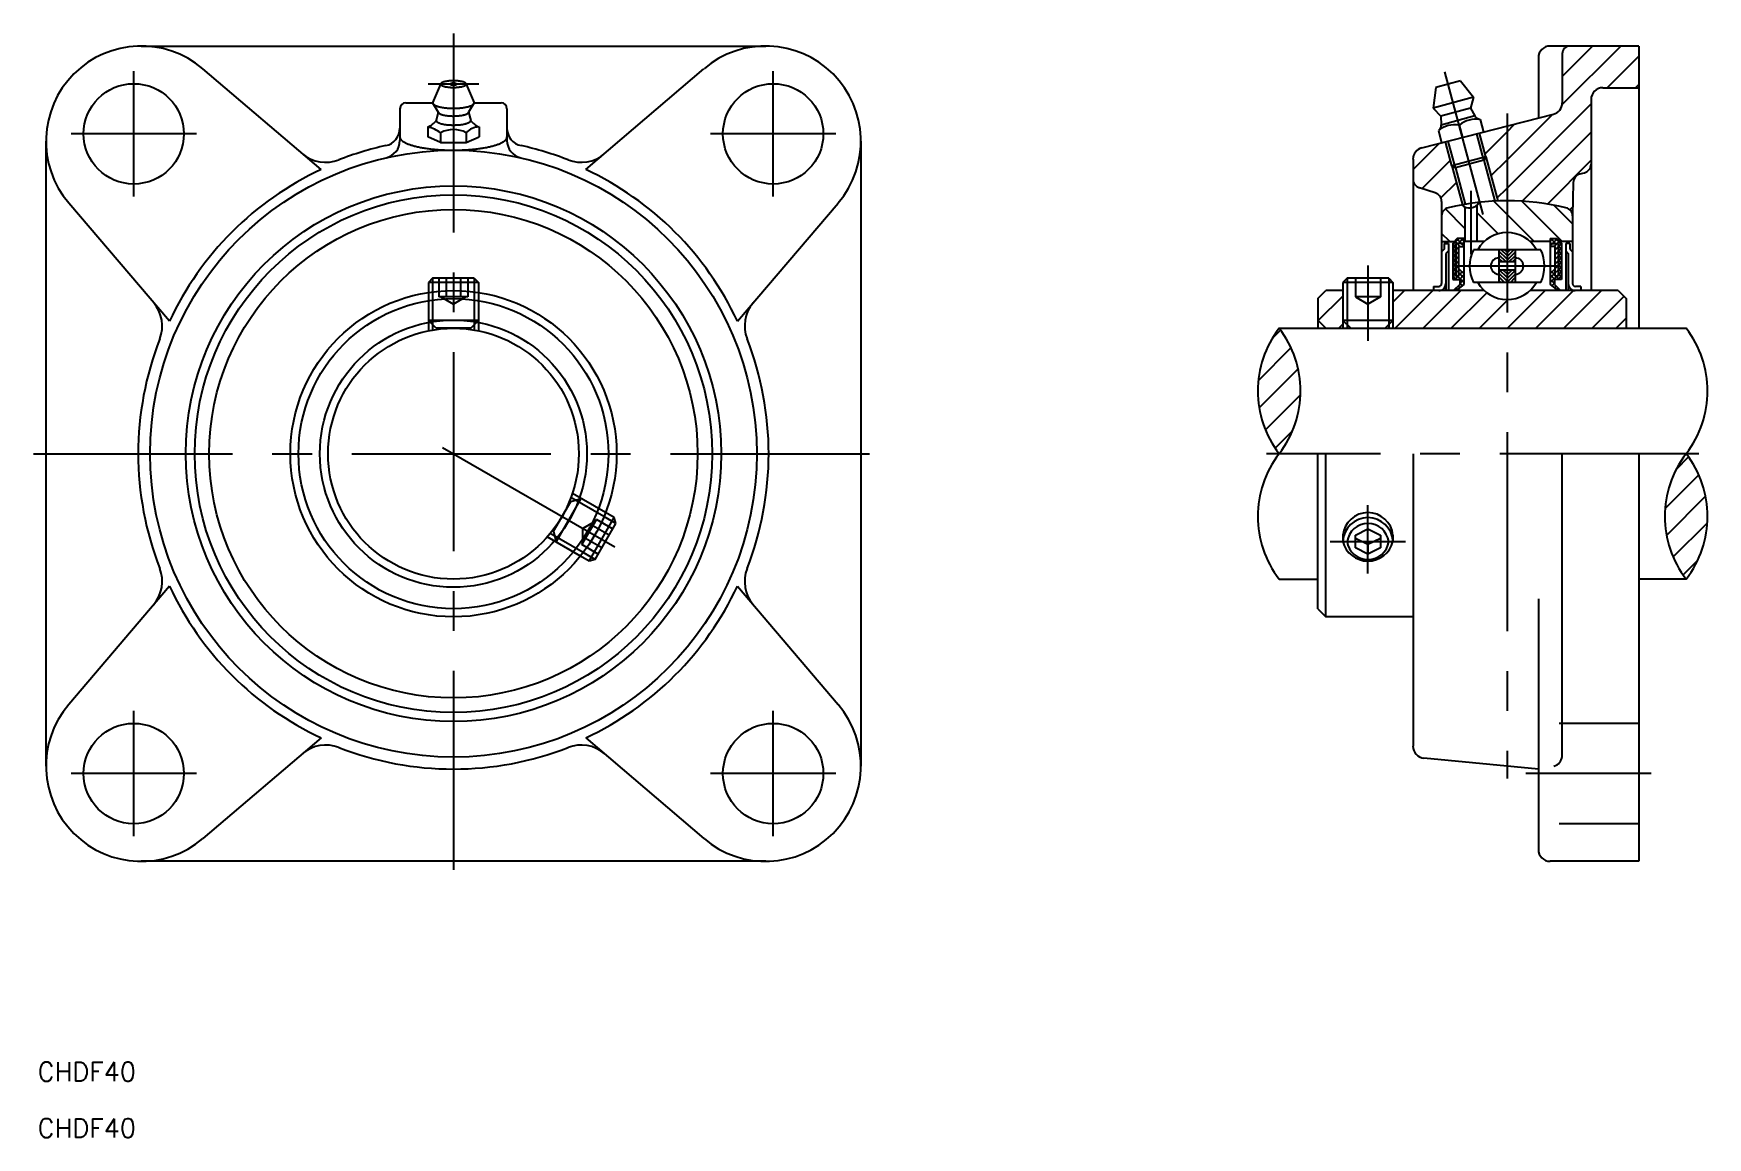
# Model space of a CAD drawing. Extents: x -67 to 200, y -109 to 67.
import ezdxf

# ---------------------------------------------------------------- set-up
doc = ezdxf.new("R2010")
doc.units = 0
for name, pattern in [('CENTER', [50.8, 31.75, -6.35, 6.35, -6.35]), ('DASHED', [19.05, 12.7, -6.35]), ('PHANTOM', [63.5, 31.75, -6.35, 6.35, -6.35, 6.35, -6.35])]:
    doc.linetypes.add(name, pattern=pattern)
doc.layers.get('0').update_dxf_attribs({"linetype": 'CONTINUOUS'})
doc.layers.add('CENTER', color=1, linetype='CENTER')
doc.styles.get("Standard").update_dxf_attribs({"font": 'txt.shx', "height": 3, "bigfont": 'bigfont.shx'})

# ---------------------------------------------------------------- blocks, each defined once
blk = doc.blocks.new('*U2')
at = {"color": 7, "linetype": 'CONTINUOUS'}
blk.add_text('CHDF40', height=3, dxfattribs=at).set_placement((-66.34, -100.05))
blk = doc.blocks.new('*U3')
at = {"color": 7, "linetype": 'CONTINUOUS'}
blk.add_text('CHDF40', height=3, dxfattribs=at).set_placement((-66.34, -109.04))

msp = doc.modelspace()

# ---------------------------------------------------------------- linework, layer by layer
at = {"color": 7, "linetype": 'CONTINUOUS'}
for p, q in [((-49.82, 65), (49.82, 65)), ((189.09, 65), (174.98, 65)), ((189.09, 65), (189.09, 20)), ((173.09, 63.1), (173.09, 53.48)), ((176.88, 63.76), (176.88, 55.95)), ((-21.11, 45.3), (-39.97, 61.37)), ((-2.04, 58.93), (-3.32, 55.95)), ((2.04, 58.93), (3.32, 55.96)), ((21.11, 45.3), (39.97, 61.37)), ((160.68, 59.46), (156.72, 58.4)), ((160.68, 59.46), (162.71, 56.83)), ((156.72, 58.4), (156.28, 55.1)), ((162.71, 56.83), (156.28, 55.1)), ((162.71, 56.83), (162.27, 55.12)), ((181.5, 56.46), (181.5, 26.02)), ((183.39, 58.36), (189.09, 58.36)), ((-8.54, 55), (-8.54, 49.96)), ((-7.59, 55.95), (-3.32, 55.95)), ((-3.32, 55.95), (-2.42, 54.48)), ((-2.42, 54.48), (-2.75, 53.14)), ((3.32, 55.95), (2.42, 54.48)), ((2.42, 54.48), (2.75, 53.14)), ((3.32, 55.95), (7.59, 55.95)), ((8.54, 55), (8.54, 49.96)), ((154.49, 48.77), (175.48, 54.12)), ((156.28, 55.1), (157.52, 53.84)), ((162.27, 55.12), (157.52, 53.84)), ((157.52, 53.84), (157.58, 52.44)), ((162.92, 53.87), (157.58, 52.4)), ((162.27, 55.12), (162.92, 53.87)), ((-4.08, 52.1), (-4.08, 50.52)), ((-2.05, 51.19), (-2.05, 49.6)), ((2.05, 51.19), (2.05, 49.6)), ((4.08, 52.1), (4.08, 50.52)), ((157.24, 51.63), (157.13, 51.53)), ((157.13, 51.54), (157.65, 49.58)), ((160.45, 52.4), (160.98, 50.43)), ((163.62, 53.34), (163.77, 53.31)), ((164.7, 47.36), (163.69, 51.12)), ((163.77, 53.31), (164.31, 51.27)), ((-65, -49.82), (-65, 49.82)), ((-2.05, 49.6), (-4.08, 50.52)), ((-2.05, 49.6), (2.05, 49.6)), ((2.05, 49.6), (4.08, 50.52)), ((65, 49.82), (65, -49.82)), ((159.29, 45.92), (158.27, 49.73)), ((153.09, 46.94), (153.09, 26.02)), ((164.7, 47.36), (159.29, 45.92)), ((159.29, 45.92), (159.85, 45.59)), ((164.38, 46.81), (159.85, 45.59)), ((159.85, 45.59), (161.41, 39.77)), ((164.7, 47.36), (164.38, 46.81)), ((164.38, 46.81), (166.13, 40.28)), ((178.65, 43.22), (178.52, 37.9)), ((179.71, 44.6), (180.44, 44.79)), ((156.63, 41.58), (154.1, 42.4)), ((157.65, 40.22), (157.65, 37.9)), ((-45.3, 21.11), (-61.37, 39.97)), ((45.3, 21.11), (61.37, 39.97)), ((157.65, 37.9), (157.65, 27.13)), ((161.34, 39.36), (161.34, 33.82)), ((163.29, 39.64), (163.29, 33.82)), ((178.52, 37.9), (178.52, 27.13)), ((157.65, 33.82), (159.64, 33.82)), ((158.06, 32.63), (157.65, 32.21)), ((157.65, 32.21), (157.65, 27.13)), ((158.06, 33.53), (158.06, 32.63)), ((158.06, 33.53), (158.72, 33.53)), ((158.72, 32.35), (158.31, 31.94)), ((158.72, 33.53), (158.72, 26.02)), ((160.14, 34.32), (159.41, 33.59)), ((159.41, 33.59), (159.41, 28.07)), ((159.94, 33.53), (159.94, 28.32)), ((161.19, 33.53), (159.94, 33.53)), ((161.19, 34.31), (160.14, 34.32)), ((160.4, 28.32), (160.4, 33.06)), ((160.4, 33.06), (161.19, 33.06)), ((161.19, 34.31), (161.19, 33.06)), ((161.19, 33.92), (161.19, 27.68)), ((164.42, 33.82), (161.19, 33.82)), ((168.09, 32.52), (162.71, 32.52)), ((166.79, 32.52), (166.79, 27.32)), ((168.09, 32.52), (168.09, 27.32)), ((173.47, 32.52), (168.09, 32.52)), ((169.39, 32.52), (169.39, 27.32)), ((174.98, 33.82), (171.75, 33.82)), ((174.98, 34.31), (176.04, 34.32)), ((174.98, 34.31), (174.98, 33.06)), ((174.98, 33.92), (174.98, 27.68)), ((174.98, 33.53), (176.23, 33.53)), ((175.77, 33.06), (174.98, 33.06)), ((175.77, 28.32), (175.77, 33.06)), ((176.04, 34.32), (176.76, 33.59)), ((176.23, 33.53), (176.23, 28.32)), ((178.52, 33.82), (176.53, 33.82)), ((176.76, 33.59), (176.76, 28.07)), ((177.45, 33.53), (177.45, 26.02)), ((178.11, 33.53), (177.45, 33.53)), ((177.45, 32.35), (177.86, 31.94)), ((178.11, 33.53), (178.11, 32.63)), ((178.11, 32.63), (178.52, 32.21)), ((178.52, 32.21), (178.52, 27.13)), ((158.31, 31.94), (158.31, 26.02)), ((160.4, 29.5), (161.19, 28.71)), ((169.39, 30.57), (166.79, 30.57)), ((175.77, 29.5), (174.98, 28.71)), ((177.86, 31.94), (177.86, 26.02)), ((-3.32, 28), (-4, 27.32)), ((4, 27.32), (-4, 27.32)), ((-4, 27.32), (-4, 25.71)), ((3.32, 28), (-3.32, 28)), ((3.32, 28), (4, 27.32)), ((4, 27.32), (4, 25.71)), ((142.56, 28), (141.89, 27.32)), ((149.89, 27.32), (141.89, 27.32)), ((141.89, 27.32), (141.89, 21.25)), ((149.21, 28), (142.56, 28)), ((149.21, 28), (149.89, 27.32)), ((149.89, 27.32), (149.89, 21.25)), ((159.41, 28.07), (159.41, 27.79)), ((159.41, 27.79), (160.53, 27.79)), ((160.53, 26.99), (159.55, 26.02)), ((159.94, 28.32), (160.4, 28.32)), ((161.19, 26.98), (159.97, 26.01)), ((160.53, 27.79), (160.53, 26.99)), ((161.19, 28.71), (161.19, 26.98)), ((168.09, 27.32), (162.71, 27.32)), ((169.39, 29.27), (166.79, 29.27)), ((173.47, 27.32), (168.09, 27.32)), ((174.98, 28.71), (174.98, 26.98)), ((174.98, 26.98), (176.19, 26.02)), ((175.64, 27.79), (175.64, 26.99)), ((176.76, 27.79), (175.64, 27.79)), ((175.64, 26.99), (176.62, 26.02)), ((176.23, 28.32), (175.77, 28.32)), ((176.76, 28.07), (176.76, 27.79)), ((137.89, 24.72), (139.19, 26.02)), ((137.89, 24.72), (137.89, 20)), ((141.89, 26.02), (139.19, 26.02)), ((164.42, 26.02), (149.89, 26.02)), ((156.34, 26.67), (157.19, 26.67)), ((156.34, 26.67), (156.34, 26.02)), ((185.79, 26.02), (171.75, 26.02)), ((179.84, 26.67), (178.99, 26.67)), ((179.84, 26.67), (179.84, 26.02)), ((185.79, 26.02), (187.09, 24.72)), ((187.09, 24.72), (187.09, 20)), ((187.09, 21.61), (185.48, 20)), ((137.89, 21.3), (139.19, 20)), ((137.89, 20), (189.09, 20)), ((149.89, 21.25), (141.89, 21.25)), ((143.14, 20), (141.89, 21.25)), ((142.56, 20.57), (142.56, 20)), ((148.64, 20), (149.89, 21.25)), ((149.21, 20.57), (149.21, 20)), ((137.89, -24.72), (137.89, 0)), ((139.19, -26.02), (139.19, 0)), ((153.09, 0), (153.09, -46.65)), ((176.88, -48.28), (176.88, 0)), ((189.09, 0), (189.09, -65)), ((21.66, -17.13), (25.66, -10.2)), ((25.66, -10.2), (24.27, -9.39)), ((25.91, -11.12), (25.66, -10.2)), ((22.59, -16.88), (25.91, -11.12)), ((141.89, -13.01), (141.89, -14)), ((143.89, -13), (145.89, -12)), ((143.89, -15), (143.89, -13)), ((145.89, -12), (147.89, -13)), ((147.89, -13), (147.89, -15)), ((149.89, -13.01), (149.89, -14)), ((145.89, -14.5), (143.89, -13.5)), ((145.89, -16), (143.89, -15)), ((147.89, -13.5), (145.89, -14.5)), ((145.89, -14.5), (145.89, -16)), ((147.89, -15), (145.89, -16)), ((21.66, -17.13), (20.27, -16.32)), ((22.59, -16.88), (21.66, -17.13)), ((-45.3, -21.11), (-61.37, -39.97)), ((45.3, -21.11), (61.37, -39.97)), ((173.09, -23.13), (173.09, -63.1)), ((137.89, -24.72), (139.19, -26.02)), ((153.09, -26.02), (139.19, -26.02)), ((-21.11, -45.3), (-39.97, -61.37)), ((21.11, -45.3), (39.97, -61.37)), ((173.09, -50.29), (154.83, -48.54)), ((49.82, -65), (-49.82, -65)), ((189.09, -65), (174.98, -65))]:
    msp.add_line(p, q, dxfattribs=at)
at = {"color": 3, "linetype": 'CONTINUOUS'}
for p, q in [((176.85, 55.62), (186.23, 65)), ((176.88, 60.14), (181.74, 65)), ((184.08, 58.36), (189.09, 63.36)), ((188.57, 58.36), (189.09, 58.87)), ((168.09, 42.36), (181.5, 55.77)), ((168.09, 46.85), (175.31, 54.08)), ((164.38, 46.81), (163.25, 51)), ((164.57, 47.83), (168.09, 51.34)), ((168.09, 51.34), (169.28, 52.54)), ((170.47, 40.26), (181.5, 51.28)), ((153.09, 45.32), (157.23, 49.47)), ((159.85, 45.59), (158.71, 49.85)), ((154.52, 42.26), (159.06, 46.8)), ((159.29, 45.92), (160.96, 39.69)), ((164.7, 47.36), (166.59, 40.3)), ((165.52, 44.29), (168.09, 46.85)), ((174.52, 39.81), (181.5, 46.79)), ((157.53, 40.79), (160, 43.26)), ((168.09, 38.13), (165.95, 40.27)), ((166.47, 40.75), (168.09, 42.36)), ((176.88, 33.82), (170.44, 40.26)), ((161.34, 35.92), (158.24, 39.02)), ((160.92, 39.69), (160.95, 39.72)), ((166.66, 35.08), (163.29, 38.45)), ((172.4, 33.82), (168.09, 38.13)), ((178.52, 36.66), (175.56, 39.63)), ((178.09, 38.9), (178.56, 39.36)), ((158.95, 33.82), (157.65, 35.12)), ((159.41, 33.34), (160.38, 34.32)), ((159.94, 32.96), (159.41, 33.49)), ((159.41, 32.61), (159.94, 33.14)), ((159.94, 32.22), (159.41, 32.75)), ((159.41, 31.87), (159.94, 32.4)), ((160.11, 33.53), (159.73, 33.91)), ((160.4, 32.5), (159.94, 32.96)), ((160.4, 31.76), (159.94, 32.22)), ((160.84, 33.53), (160.09, 34.28)), ((160.57, 33.06), (160.11, 33.53)), ((160.33, 33.53), (161.05, 34.25)), ((161.19, 33.91), (160.79, 34.31)), ((161.19, 33.18), (160.84, 33.53)), ((161.06, 33.53), (161.19, 33.65)), ((163.43, 33.82), (163.29, 33.96)), ((168.09, 30.99), (166.79, 32.29)), ((168.09, 31.58), (167.14, 32.52)), ((168.09, 32.16), (167.72, 32.52)), ((168.09, 32.02), (168.59, 32.52)), ((168.09, 31.44), (169.17, 32.52)), ((168.09, 30.85), (169.39, 32.15)), ((174.98, 33.91), (175.38, 34.31)), ((175.11, 33.53), (174.98, 33.65)), ((174.98, 33.18), (175.33, 33.53)), ((175.84, 33.53), (175.12, 34.25)), ((175.33, 33.53), (176.08, 34.28)), ((175.6, 33.06), (176.07, 33.53)), ((175.77, 32.5), (176.23, 32.96)), ((175.77, 31.76), (176.23, 32.22)), ((176.76, 33.34), (175.79, 34.32)), ((176.07, 33.53), (176.45, 33.91)), ((176.23, 32.96), (176.76, 33.49)), ((176.76, 32.61), (176.23, 33.14)), ((176.23, 32.22), (176.76, 32.75)), ((176.76, 31.87), (176.23, 32.4)), ((159.94, 31.49), (159.41, 32.01)), ((159.41, 31.14), (159.94, 31.66)), ((159.94, 30.75), (159.41, 31.28)), ((159.41, 30.4), (159.94, 30.93)), ((159.94, 30.02), (159.41, 30.54)), ((159.41, 29.66), (159.94, 30.19)), ((159.94, 29.28), (159.41, 29.81)), ((159.41, 28.93), (159.94, 29.46)), ((160.4, 31.03), (159.94, 31.49)), ((160.4, 30.29), (159.94, 30.75)), ((160.4, 29.55), (159.94, 30.02)), ((167.92, 30.57), (166.79, 31.71)), ((167.34, 30.57), (166.79, 31.13)), ((168.39, 30.57), (169.39, 31.57)), ((168.97, 30.57), (169.39, 30.99)), ((175.77, 31.03), (176.23, 31.49)), ((175.77, 30.29), (176.23, 30.75)), ((175.77, 29.55), (176.23, 30.02)), ((176.23, 31.49), (176.76, 32.01)), ((176.76, 31.14), (176.23, 31.66)), ((176.23, 30.75), (176.76, 31.28)), ((176.76, 30.4), (176.23, 30.93)), ((176.23, 30.02), (176.76, 30.54)), ((176.76, 29.66), (176.23, 30.19)), ((176.23, 29.28), (176.76, 29.81)), ((176.76, 28.93), (176.23, 29.46)), ((-3.32, 28), (-3.32, 25.81)), ((3.32, 28), (3.32, 25.81)), ((142.56, 28), (142.56, 20.57)), ((149.21, 28), (149.21, 20.57)), ((159.94, 28.54), (159.41, 29.07)), ((159.41, 28.19), (159.94, 28.72)), ((159.96, 27.79), (159.41, 28.34)), ((159.74, 27.79), (160.27, 28.32)), ((160.4, 28.82), (159.94, 29.28)), ((160.16, 28.32), (159.94, 28.54)), ((161.19, 27.29), (160.16, 28.32)), ((160.54, 26.47), (160.27, 26.74)), ((160.4, 29.18), (160.56, 29.34)), ((160.4, 28.45), (160.93, 28.98)), ((161.19, 28.03), (160.4, 28.82)), ((160.48, 27.79), (161.19, 28.5)), ((160.53, 27.11), (161.19, 27.77)), ((160.95, 26.79), (160.53, 27.21)), ((160.95, 26.79), (161.19, 27.03)), ((168.09, 27.49), (166.79, 28.79)), ((167.67, 27.32), (166.79, 28.21)), ((167.09, 27.32), (166.79, 27.62)), ((168.09, 28.07), (166.89, 29.27)), ((168.09, 28.66), (167.47, 29.27)), ((168.09, 29.24), (168.06, 29.27)), ((168.09, 29.1), (168.26, 29.27)), ((168.09, 28.52), (168.84, 29.27)), ((168.09, 27.93), (169.39, 29.23)), ((168.09, 27.35), (169.39, 28.65)), ((168.64, 27.32), (169.39, 28.07)), ((169.23, 27.32), (169.39, 27.48)), ((174.98, 28.03), (175.77, 28.82)), ((175.69, 27.79), (174.98, 28.5)), ((174.98, 27.29), (176.01, 28.32)), ((175.64, 27.11), (174.98, 27.77)), ((175.23, 26.79), (174.98, 27.03)), ((175.22, 26.79), (175.64, 27.21)), ((175.77, 28.45), (175.24, 28.98)), ((175.77, 29.18), (175.61, 29.34)), ((175.63, 26.47), (175.9, 26.74)), ((175.77, 28.82), (176.23, 29.28)), ((176.43, 27.79), (175.9, 28.32)), ((176.01, 28.32), (176.23, 28.54)), ((176.22, 27.79), (176.76, 28.34)), ((176.23, 28.54), (176.76, 29.07)), ((176.76, 28.19), (176.23, 28.72)), ((137.97, 21.22), (141.89, 25.14)), ((149.89, 24.16), (151.74, 26.02)), ((150.21, 20), (156.23, 26.02)), ((154.7, 20), (160.72, 26.02)), ((159.19, 20), (164.85, 25.66)), ((160.13, 26.14), (159.9, 26.37)), ((163.68, 20), (168.09, 24.4)), ((168.09, 24.4), (168.25, 24.57)), ((168.17, 20), (174.19, 26.02)), ((172.66, 20), (178.68, 26.02)), ((176.04, 26.14), (176.27, 26.37)), ((177.15, 20), (183.17, 26.02)), ((181.64, 20), (186.72, 25.08)), ((141.23, 20), (141.89, 20.65)), ((141.89, 21.25), (141.89, 20)), ((149.89, 21.25), (149.89, 20)), ((25.91, -11.12), (24.01, -10.02)), ((22.59, -16.88), (20.69, -15.78))]:
    msp.add_line(p, q, dxfattribs=at)
at = {"color": 3, "linetype": 'DASHED'}
for p, q in [((-2.31, 28), (-2.31, 25)), ((-1.15, 28), (-1.15, 25)), ((1.15, 28), (1.15, 25)), ((2.31, 28), (2.31, 25)), ((143.89, 28), (143.89, 25)), ((145.89, 28), (145.89, 25)), ((147.89, 28), (147.89, 25)), ((-4, 25.71), (-4, 19.6)), ((-3.32, 25.81), (-3.32, 19.72)), ((2.31, 25), (-2.31, 25)), ((-2, 25), (0, 23.85)), ((2, 25), (0, 23.85)), ((3.32, 25.81), (3.32, 19.72)), ((4, 25.71), (4, 19.6)), ((143.89, 25), (145.89, 23.85)), ((147.89, 25), (143.89, 25)), ((147.89, 25), (145.89, 23.85)), ((4, 21.25), (-4, 21.25)), ((-2.75, 20), (-4, 21.25)), ((2.75, 20), (-2.75, 20)), ((2.75, 20), (4, 21.25)), ((15.95, -12.38), (18.7, -7.62)), ((16.4, -14.09), (20.4, -7.16)), ((18.7, -7.62), (20.4, -7.16)), ((24.01, -10.02), (18.74, -6.98)), ((24.27, -9.39), (18.97, -6.33)), ((20.5, -14.5), (22.81, -10.5)), ((25.4, -12), (22.81, -10.5)), ((20.27, -16.32), (14.97, -13.26)), ((20.69, -15.78), (15.42, -12.74)), ((15.95, -12.38), (16.4, -14.09)), ((22.65, -10.77), (20.65, -11.92)), ((20.65, -14.23), (20.65, -11.92)), ((24.83, -13), (22.23, -11.5)), ((23.09, -16), (20.5, -14.5)), ((23.67, -15), (21.07, -13.5)), ((189.09, -43), (173.09, -43)), ((189.09, -59), (173.09, -59))]:
    msp.add_line(p, q, dxfattribs=at)
at = {"color": 3, "linetype": 'PHANTOM'}
for p, q in [((130.62, 18.36), (131.95, 19.7)), ((131.72, 20), (137.89, 20)), ((189.09, 20), (196.67, 20)), ((128.41, 11.67), (133.61, 16.87)), ((128.55, 7.31), (134.74, 13.51)), ((129.54, 3.81), (135.11, 9.39)), ((131.09, 0.88), (133.83, 3.61)), ((195.11, -2.46), (197.05, -0.52)), ((193.32, -8.73), (198.67, -3.38)), ((193.55, -13), (199.75, -6.8)), ((194.59, -16.45), (200.04, -11)), ((196.19, -19.34), (198.48, -17.05)), ((131.72, -20), (137.89, -20)), ((196.67, -20), (189.09, -20))]:
    msp.add_line(p, q, dxfattribs=at)
at = {"color": 7, "linetype": 'CONTINUOUS'}
for points in [[(-2.04, 58.93, 0), (-2.04, 58.91, 0), (-2.03, 58.88, 0), (-2.02, 58.86, 0), (-2, 58.83, 0), (-1.98, 58.8, 0), (-1.95, 58.78, 0), (-1.92, 58.75, 0), (-1.88, 58.73, 0), (-1.84, 58.71, 0), (-1.8, 58.68, 0), (-1.75, 58.66, 0), (-1.7, 58.64, 0), (-1.64, 58.62, 0), (-1.58, 58.6, 0), (-1.51, 58.58, 0), (-1.44, 58.56, 0), (-1.37, 58.54, 0), (-1.29, 58.52, 0), (-1.22, 58.51, 0), (-1.13, 58.49, 0), (-1.05, 58.48, 0), (-0.96, 58.47, 0), (-0.87, 58.45, 0), (-0.78, 58.44, 0), (-0.69, 58.43, 0), (-0.59, 58.43, 0), (-0.5, 58.42, 0), (-0.4, 58.41, 0), (-0.3, 58.41, 0), (-0.2, 58.41, 0), (-0.1, 58.4, 0), (0, 58.4, 0), (0.1, 58.4, 0), (0.2, 58.41, 0), (0.3, 58.41, 0), (0.4, 58.41, 0), (0.5, 58.42, 0), (0.59, 58.43, 0), (0.69, 58.43, 0), (0.78, 58.44, 0), (0.87, 58.45, 0), (0.96, 58.47, 0), (1.05, 58.48, 0), (1.13, 58.49, 0), (1.22, 58.51, 0), (1.29, 58.52, 0), (1.37, 58.54, 0), (1.44, 58.56, 0), (1.51, 58.58, 0), (1.58, 58.6, 0), (1.64, 58.62, 0), (1.7, 58.64, 0), (1.75, 58.66, 0), (1.8, 58.68, 0), (1.84, 58.71, 0), (1.88, 58.73, 0), (1.92, 58.75, 0), (1.95, 58.78, 0), (1.98, 58.8, 0), (2, 58.83, 0), (2.02, 58.86, 0), (2.03, 58.88, 0), (2.04, 58.91, 0), (2.04, 58.93, 0), (2.04, 58.96, 0), (2.03, 58.99, 0), (2.02, 59.01, 0), (2, 59.04, 0), (1.98, 59.06, 0), (1.95, 59.09, 0), (1.92, 59.11, 0), (1.88, 59.14, 0), (1.84, 59.16, 0), (1.8, 59.18, 0), (1.75, 59.21, 0), (1.7, 59.23, 0), (1.64, 59.25, 0), (1.58, 59.27, 0), (1.51, 59.29, 0), (1.44, 59.31, 0), (1.37, 59.33, 0), (1.29, 59.34, 0), (1.22, 59.36, 0), (1.13, 59.37, 0), (1.05, 59.39, 0), (0.96, 59.4, 0), (0.87, 59.41, 0), (0.78, 59.42, 0), (0.69, 59.43, 0), (0.59, 59.44, 0), (0.5, 59.45, 0), (0.4, 59.45, 0), (0.3, 59.46, 0), (0.2, 59.46, 0), (0.1, 59.46, 0), (0, 59.46, 0), (-0.1, 59.46, 0), (-0.2, 59.46, 0), (-0.3, 59.46, 0), (-0.4, 59.45, 0), (-0.5, 59.45, 0), (-0.59, 59.44, 0), (-0.69, 59.43, 0), (-0.78, 59.42, 0), (-0.87, 59.41, 0), (-0.96, 59.4, 0), (-1.05, 59.39, 0), (-1.13, 59.37, 0), (-1.22, 59.36, 0), (-1.29, 59.34, 0), (-1.37, 59.33, 0), (-1.44, 59.31, 0), (-1.51, 59.29, 0), (-1.58, 59.27, 0), (-1.64, 59.25, 0), (-1.7, 59.23, 0), (-1.75, 59.21, 0), (-1.8, 59.18, 0), (-1.84, 59.16, 0), (-1.88, 59.14, 0), (-1.92, 59.11, 0), (-1.95, 59.09, 0), (-1.98, 59.06, 0), (-2, 59.04, 0), (-2.02, 59.01, 0), (-2.03, 58.99, 0), (-2.04, 58.96, 0), (-2.04, 58.93, 0)], [(0.48, 58.93, 0), (0.48, 58.94, 0), (0.48, 58.95, 0), (0.47, 58.95, 0), (0.47, 58.96, 0), (0.46, 58.97, 0), (0.46, 58.97, 0), (0.45, 58.98, 0), (0.44, 58.99, 0), (0.43, 58.99, 0), (0.42, 59, 0), (0.41, 59, 0), (0.4, 59.01, 0), (0.39, 59.02, 0), (0.37, 59.02, 0), (0.36, 59.03, 0), (0.34, 59.03, 0), (0.32, 59.04, 0), (0.3, 59.04, 0), (0.29, 59.04, 0), (0.27, 59.05, 0), (0.25, 59.05, 0), (0.23, 59.06, 0), (0.2, 59.06, 0), (0.18, 59.06, 0), (0.16, 59.06, 0), (0.14, 59.07, 0), (0.12, 59.07, 0), (0.09, 59.07, 0), (0.07, 59.07, 0), (0.05, 59.07, 0), (0.02, 59.07, 0), (0, 59.07, 0), (-0.02, 59.07, 0), (-0.05, 59.07, 0), (-0.07, 59.07, 0), (-0.09, 59.07, 0), (-0.12, 59.07, 0), (-0.14, 59.07, 0), (-0.16, 59.06, 0), (-0.18, 59.06, 0), (-0.2, 59.06, 0), (-0.23, 59.06, 0), (-0.25, 59.05, 0), (-0.27, 59.05, 0), (-0.29, 59.04, 0), (-0.3, 59.04, 0), (-0.32, 59.04, 0), (-0.34, 59.03, 0), (-0.36, 59.03, 0), (-0.37, 59.02, 0), (-0.39, 59.02, 0), (-0.4, 59.01, 0), (-0.41, 59, 0), (-0.42, 59, 0), (-0.43, 58.99, 0), (-0.44, 58.99, 0), (-0.45, 58.98, 0), (-0.46, 58.97, 0), (-0.46, 58.97, 0), (-0.47, 58.96, 0), (-0.47, 58.95, 0), (-0.48, 58.95, 0), (-0.48, 58.94, 0), (-0.48, 58.93, 0), (-0.48, 58.93, 0), (-0.48, 58.92, 0), (-0.47, 58.91, 0), (-0.47, 58.91, 0), (-0.46, 58.9, 0), (-0.46, 58.89, 0), (-0.45, 58.89, 0), (-0.44, 58.88, 0), (-0.43, 58.87, 0), (-0.42, 58.87, 0), (-0.41, 58.86, 0), (-0.4, 58.86, 0), (-0.39, 58.85, 0), (-0.37, 58.85, 0), (-0.36, 58.84, 0), (-0.34, 58.84, 0), (-0.32, 58.83, 0), (-0.3, 58.83, 0), (-0.29, 58.82, 0), (-0.27, 58.82, 0), (-0.25, 58.81, 0), (-0.23, 58.81, 0), (-0.2, 58.81, 0), (-0.18, 58.81, 0), (-0.16, 58.8, 0), (-0.14, 58.8, 0), (-0.12, 58.8, 0), (-0.09, 58.8, 0), (-0.07, 58.8, 0), (-0.05, 58.8, 0), (-0.02, 58.8, 0), (0, 58.8, 0), (0.02, 58.8, 0), (0.05, 58.8, 0), (0.07, 58.8, 0), (0.09, 58.8, 0), (0.12, 58.8, 0), (0.14, 58.8, 0), (0.16, 58.8, 0), (0.18, 58.81, 0), (0.2, 58.81, 0), (0.23, 58.81, 0), (0.25, 58.81, 0), (0.27, 58.82, 0), (0.29, 58.82, 0), (0.3, 58.83, 0), (0.32, 58.83, 0), (0.34, 58.84, 0), (0.36, 58.84, 0), (0.37, 58.85, 0), (0.39, 58.85, 0), (0.4, 58.86, 0), (0.41, 58.86, 0), (0.42, 58.87, 0), (0.43, 58.87, 0), (0.44, 58.88, 0), (0.45, 58.89, 0), (0.46, 58.89, 0), (0.46, 58.9, 0), (0.47, 58.91, 0), (0.47, 58.91, 0), (0.48, 58.92, 0), (0.48, 58.93, 0), (0.48, 58.93, 0)], [(-3.15, 55.68, 0), (-3.13, 55.66, 0), (-3.11, 55.65, 0), (-3.09, 55.63, 0), (-3.06, 55.61, 0), (-3.04, 55.6, 0), (-3.01, 55.58, 0), (-2.98, 55.57, 0), (-2.95, 55.55, 0), (-2.92, 55.54, 0), (-2.89, 55.52, 0), (-2.86, 55.51, 0), (-2.83, 55.49, 0), (-2.79, 55.48, 0), (-2.75, 55.46, 0), (-2.72, 55.45, 0), (-2.68, 55.44, 0), (-2.64, 55.42, 0), (-2.6, 55.41, 0), (-2.56, 55.4, 0), (-2.52, 55.38, 0), (-2.48, 55.37, 0), (-2.43, 55.36, 0), (-2.39, 55.35, 0), (-2.34, 55.33, 0), (-2.29, 55.32, 0), (-2.25, 55.31, 0), (-2.2, 55.3, 0), (-2.15, 55.29, 0), (-2.1, 55.28, 0), (-2.05, 55.27, 0), (-2, 55.26, 0), (-1.95, 55.24, 0), (-1.89, 55.24, 0), (-1.84, 55.23, 0), (-1.78, 55.22, 0), (-1.73, 55.21, 0), (-1.67, 55.2, 0), (-1.62, 55.19, 0), (-1.56, 55.18, 0), (-1.5, 55.17, 0), (-1.44, 55.17, 0), (-1.39, 55.16, 0), (-1.33, 55.15, 0), (-1.27, 55.15, 0), (-1.21, 55.14, 0), (-1.15, 55.13, 0), (-1.08, 55.13, 0), (-1.02, 55.12, 0), (-0.96, 55.12, 0), (-0.9, 55.11, 0), (-0.84, 55.11, 0), (-0.77, 55.1, 0), (-0.71, 55.1, 0), (-0.65, 55.1, 0), (-0.58, 55.09, 0), (-0.52, 55.09, 0), (-0.45, 55.09, 0), (-0.39, 55.09, 0), (-0.32, 55.08, 0), (-0.26, 55.08, 0), (-0.19, 55.08, 0), (-0.13, 55.08, 0), (-0.06, 55.08, 0), (0, 55.08, 0), (0.06, 55.08, 0), (0.13, 55.08, 0), (0.19, 55.08, 0), (0.26, 55.08, 0), (0.32, 55.08, 0), (0.39, 55.09, 0), (0.45, 55.09, 0), (0.52, 55.09, 0), (0.58, 55.09, 0), (0.65, 55.1, 0), (0.71, 55.1, 0), (0.77, 55.1, 0), (0.84, 55.11, 0), (0.9, 55.11, 0), (0.96, 55.12, 0), (1.02, 55.12, 0), (1.08, 55.13, 0), (1.15, 55.13, 0), (1.21, 55.14, 0), (1.27, 55.15, 0), (1.33, 55.15, 0), (1.39, 55.16, 0), (1.44, 55.17, 0), (1.5, 55.17, 0), (1.56, 55.18, 0), (1.62, 55.19, 0), (1.67, 55.2, 0), (1.73, 55.21, 0), (1.78, 55.22, 0), (1.84, 55.23, 0), (1.89, 55.24, 0), (1.95, 55.24, 0), (2, 55.26, 0), (2.05, 55.27, 0), (2.1, 55.28, 0), (2.15, 55.29, 0), (2.2, 55.3, 0), (2.25, 55.31, 0), (2.29, 55.32, 0), (2.34, 55.33, 0), (2.39, 55.35, 0), (2.43, 55.36, 0), (2.48, 55.37, 0), (2.52, 55.38, 0), (2.56, 55.4, 0), (2.6, 55.41, 0), (2.64, 55.42, 0), (2.68, 55.44, 0), (2.72, 55.45, 0), (2.75, 55.46, 0), (2.79, 55.48, 0), (2.83, 55.49, 0), (2.86, 55.51, 0), (2.89, 55.52, 0), (2.92, 55.54, 0), (2.95, 55.55, 0), (2.98, 55.57, 0), (3.01, 55.58, 0), (3.04, 55.6, 0), (3.06, 55.61, 0), (3.09, 55.63, 0), (3.11, 55.65, 0), (3.13, 55.66, 0), (3.15, 55.68, 0)], [(-2.42, 54.48, 0), (-2.42, 54.46, 0), (-2.42, 54.45, 0), (-2.41, 54.43, 0), (-2.41, 54.42, 0), (-2.4, 54.4, 0), (-2.39, 54.39, 0), (-2.38, 54.37, 0), (-2.37, 54.35, 0), (-2.36, 54.34, 0), (-2.35, 54.32, 0), (-2.33, 54.31, 0), (-2.32, 54.29, 0), (-2.3, 54.28, 0), (-2.28, 54.26, 0), (-2.26, 54.25, 0), (-2.24, 54.24, 0), (-2.21, 54.22, 0), (-2.19, 54.21, 0), (-2.16, 54.19, 0), (-2.13, 54.18, 0), (-2.11, 54.16, 0), (-2.08, 54.15, 0), (-2.04, 54.14, 0), (-2.01, 54.13, 0), (-1.98, 54.11, 0), (-1.94, 54.1, 0), (-1.91, 54.09, 0), (-1.87, 54.08, 0), (-1.83, 54.06, 0), (-1.79, 54.05, 0), (-1.75, 54.04, 0), (-1.71, 54.03, 0), (-1.67, 54.02, 0), (-1.62, 54.01, 0), (-1.58, 54, 0), (-1.54, 53.99, 0), (-1.49, 53.98, 0), (-1.44, 53.97, 0), (-1.39, 53.96, 0), (-1.34, 53.95, 0), (-1.29, 53.94, 0), (-1.24, 53.93, 0), (-1.19, 53.92, 0), (-1.14, 53.92, 0), (-1.09, 53.91, 0), (-1.03, 53.9, 0), (-0.98, 53.9, 0), (-0.93, 53.89, 0), (-0.87, 53.88, 0), (-0.82, 53.88, 0), (-0.76, 53.87, 0), (-0.7, 53.87, 0), (-0.65, 53.87, 0), (-0.59, 53.86, 0), (-0.53, 53.86, 0), (-0.47, 53.85, 0), (-0.41, 53.85, 0), (-0.36, 53.85, 0), (-0.3, 53.85, 0), (-0.24, 53.85, 0), (-0.18, 53.84, 0), (-0.12, 53.84, 0), (-0.06, 53.84, 0), (0, 53.84, 0), (0.06, 53.84, 0), (0.12, 53.84, 0), (0.18, 53.84, 0), (0.24, 53.85, 0), (0.3, 53.85, 0), (0.36, 53.85, 0), (0.41, 53.85, 0), (0.47, 53.85, 0), (0.53, 53.86, 0), (0.59, 53.86, 0), (0.65, 53.87, 0), (0.7, 53.87, 0), (0.76, 53.87, 0), (0.82, 53.88, 0), (0.87, 53.88, 0), (0.93, 53.89, 0), (0.98, 53.9, 0), (1.03, 53.9, 0), (1.09, 53.91, 0), (1.14, 53.92, 0), (1.19, 53.92, 0), (1.24, 53.93, 0), (1.29, 53.94, 0), (1.34, 53.95, 0), (1.39, 53.96, 0), (1.44, 53.97, 0), (1.49, 53.98, 0), (1.54, 53.99, 0), (1.58, 54, 0), (1.62, 54.01, 0), (1.67, 54.02, 0), (1.71, 54.03, 0), (1.75, 54.04, 0), (1.79, 54.05, 0), (1.83, 54.06, 0), (1.87, 54.08, 0), (1.91, 54.09, 0), (1.94, 54.1, 0), (1.98, 54.11, 0), (2.01, 54.13, 0), (2.04, 54.14, 0), (2.08, 54.15, 0), (2.11, 54.16, 0), (2.13, 54.18, 0), (2.16, 54.19, 0), (2.19, 54.21, 0), (2.21, 54.22, 0), (2.24, 54.24, 0), (2.26, 54.25, 0), (2.28, 54.26, 0), (2.3, 54.28, 0), (2.32, 54.29, 0), (2.33, 54.31, 0), (2.35, 54.32, 0), (2.36, 54.34, 0), (2.37, 54.35, 0), (2.38, 54.37, 0), (2.39, 54.39, 0), (2.4, 54.4, 0), (2.41, 54.42, 0), (2.41, 54.43, 0), (2.42, 54.45, 0), (2.42, 54.46, 0), (2.42, 54.48, 0)], [(3.32, 55.95, 0), (3.32, 55.95, 0), (3.32, 55.95, 0), (3.32, 55.95, 0), (3.32, 55.95, 0), (3.32, 55.95, 0), (3.32, 55.95, 0), (3.32, 55.95, 0), (3.32, 55.95, 0), (3.32, 55.95, 0), (3.32, 55.95, 0), (3.32, 55.95, 0), (3.32, 55.95, 0), (3.32, 55.95, 0), (3.32, 55.95, 0), (3.32, 55.95, 0), (3.32, 55.95, 0), (3.32, 55.95, 0), (3.32, 55.95, 0), (3.32, 55.95, 0), (3.32, 55.95, 0), (3.32, 55.95, 0), (3.32, 55.95, 0), (3.32, 55.95, 0), (3.32, 55.95, 0), (3.32, 55.95, 0), (3.32, 55.95, 0), (3.32, 55.95, 0), (3.32, 55.95, 0), (3.32, 55.96, 0), (3.32, 55.96, 0), (3.32, 55.96, 0), (3.32, 55.96, 0), (3.32, 55.96, 0), (3.32, 55.96, 0), (3.32, 55.96, 0), (3.32, 55.96, 0), (3.32, 55.96, 0), (3.32, 55.96, 0), (3.32, 55.96, 0), (3.32, 55.96, 0), (3.32, 55.96, 0), (3.32, 55.96, 0), (3.32, 55.96, 0), (3.32, 55.96, 0), (3.32, 55.96, 0), (3.32, 55.96, 0), (3.32, 55.96, 0), (3.32, 55.96, 0), (3.32, 55.96, 0), (3.32, 55.96, 0), (3.32, 55.96, 0), (3.32, 55.96, 0), (3.32, 55.96, 0), (3.32, 55.96, 0), (3.32, 55.96, 0), (3.32, 55.96, 0), (3.32, 55.96, 0), (3.32, 55.96, 0), (3.32, 55.96, 0), (3.32, 55.96, 0), (3.32, 55.96, 0), (3.32, 55.96, 0), (3.32, 55.96, 0), (3.32, 55.96, 0), (3.32, 55.96, 0), (3.32, 55.96, 0), (3.32, 55.96, 0), (3.32, 55.96, 0), (3.32, 55.96, 0), (3.32, 55.96, 0), (3.32, 55.96, 0), (3.32, 55.96, 0), (3.32, 55.96, 0), (3.32, 55.96, 0), (3.32, 55.96, 0), (3.32, 55.96, 0), (3.32, 55.96, 0), (3.32, 55.96, 0), (3.32, 55.96, 0), (3.32, 55.96, 0), (3.32, 55.96, 0), (3.32, 55.96, 0), (3.32, 55.96, 0), (3.32, 55.96, 0), (3.32, 55.96, 0), (3.32, 55.96, 0), (3.32, 55.96, 0), (3.32, 55.96, 0), (3.32, 55.96, 0), (3.32, 55.96, 0), (3.32, 55.96, 0), (3.32, 55.96, 0), (3.32, 55.96, 0), (3.32, 55.96, 0), (3.32, 55.96, 0), (3.32, 55.96, 0), (3.32, 55.96, 0), (3.32, 55.96, 0), (3.32, 55.96, 0), (3.32, 55.96, 0), (3.32, 55.96, 0), (3.32, 55.96, 0), (3.32, 55.96, 0), (3.32, 55.96, 0), (3.32, 55.96, 0), (3.32, 55.96, 0), (3.32, 55.96, 0), (3.32, 55.96, 0), (3.32, 55.96, 0), (3.32, 55.96, 0), (3.32, 55.96, 0), (3.32, 55.96, 0), (3.32, 55.96, 0), (3.32, 55.96, 0), (3.32, 55.96, 0), (3.32, 55.96, 0), (3.32, 55.96, 0), (3.32, 55.96, 0), (3.32, 55.96, 0), (3.32, 55.96, 0), (3.32, 55.96, 0), (3.32, 55.96, 0), (3.32, 55.96, 0), (3.32, 55.96, 0), (3.32, 55.96, 0), (3.32, 55.96, 0), (3.32, 55.96, 0), (3.32, 55.96, 0)], [(-2.75, 53.14, 0), (-2.75, 53.12, 0), (-2.75, 53.1, 0), (-2.74, 53.08, 0), (-2.74, 53.06, 0), (-2.73, 53.05, 0), (-2.72, 53.03, 0), (-2.71, 53.01, 0), (-2.7, 52.99, 0), (-2.68, 52.98, 0), (-2.67, 52.96, 0), (-2.65, 52.94, 0), (-2.63, 52.92, 0), (-2.61, 52.91, 0), (-2.59, 52.89, 0), (-2.57, 52.87, 0), (-2.54, 52.85, 0), (-2.52, 52.84, 0), (-2.49, 52.82, 0), (-2.46, 52.81, 0), (-2.43, 52.79, 0), (-2.39, 52.77, 0), (-2.36, 52.76, 0), (-2.32, 52.74, 0), (-2.29, 52.73, 0), (-2.25, 52.71, 0), (-2.21, 52.7, 0), (-2.17, 52.68, 0), (-2.13, 52.67, 0), (-2.08, 52.66, 0), (-2.04, 52.64, 0), (-1.99, 52.63, 0), (-1.95, 52.62, 0), (-1.9, 52.6, 0), (-1.85, 52.59, 0), (-1.8, 52.58, 0), (-1.75, 52.57, 0), (-1.69, 52.56, 0), (-1.64, 52.55, 0), (-1.58, 52.53, 0), (-1.53, 52.52, 0), (-1.47, 52.51, 0), (-1.41, 52.51, 0), (-1.36, 52.5, 0), (-1.3, 52.49, 0), (-1.24, 52.48, 0), (-1.18, 52.47, 0), (-1.12, 52.46, 0), (-1.05, 52.46, 0), (-0.99, 52.45, 0), (-0.93, 52.44, 0), (-0.86, 52.44, 0), (-0.8, 52.43, 0), (-0.73, 52.43, 0), (-0.67, 52.42, 0), (-0.6, 52.42, 0), (-0.54, 52.41, 0), (-0.47, 52.41, 0), (-0.4, 52.41, 0), (-0.34, 52.41, 0), (-0.27, 52.4, 0), (-0.2, 52.4, 0), (-0.14, 52.4, 0), (-0.07, 52.4, 0), (0, 52.4, 0), (0.07, 52.4, 0), (0.14, 52.4, 0), (0.2, 52.4, 0), (0.27, 52.4, 0), (0.34, 52.41, 0), (0.4, 52.41, 0), (0.47, 52.41, 0), (0.54, 52.41, 0), (0.6, 52.42, 0), (0.67, 52.42, 0), (0.73, 52.43, 0), (0.8, 52.43, 0), (0.86, 52.44, 0), (0.93, 52.44, 0), (0.99, 52.45, 0), (1.05, 52.46, 0), (1.12, 52.46, 0), (1.18, 52.47, 0), (1.24, 52.48, 0), (1.3, 52.49, 0), (1.36, 52.5, 0), (1.41, 52.51, 0), (1.47, 52.51, 0), (1.53, 52.52, 0), (1.58, 52.53, 0), (1.64, 52.55, 0), (1.69, 52.56, 0), (1.75, 52.57, 0), (1.8, 52.58, 0), (1.85, 52.59, 0), (1.9, 52.6, 0), (1.95, 52.62, 0), (1.99, 52.63, 0), (2.04, 52.64, 0), (2.08, 52.66, 0), (2.13, 52.67, 0), (2.17, 52.68, 0), (2.21, 52.7, 0), (2.25, 52.71, 0), (2.29, 52.73, 0), (2.32, 52.74, 0), (2.36, 52.76, 0), (2.39, 52.77, 0), (2.43, 52.79, 0), (2.46, 52.81, 0), (2.49, 52.82, 0), (2.52, 52.84, 0), (2.54, 52.85, 0), (2.57, 52.87, 0), (2.59, 52.89, 0), (2.61, 52.91, 0), (2.63, 52.92, 0), (2.65, 52.94, 0), (2.67, 52.96, 0), (2.68, 52.98, 0), (2.7, 52.99, 0), (2.71, 53.01, 0), (2.72, 53.03, 0), (2.73, 53.05, 0), (2.74, 53.06, 0), (2.74, 53.08, 0), (2.75, 53.1, 0), (2.75, 53.12, 0), (2.75, 53.14, 0)], [(-8.54, 50.52, 0), (-8.54, 50.47, 0), (-8.53, 50.41, 0), (-8.52, 50.36, 0), (-8.5, 50.31, 0), (-8.48, 50.26, 0), (-8.45, 50.21, 0), (-8.41, 50.16, 0), (-8.38, 50.1, 0), (-8.33, 50.05, 0), (-8.28, 50, 0), (-8.23, 49.95, 0), (-8.17, 49.9, 0), (-8.11, 49.85, 0), (-8.04, 49.8, 0), (-7.97, 49.75, 0), (-7.89, 49.71, 0), (-7.81, 49.66, 0), (-7.72, 49.61, 0), (-7.63, 49.56, 0), (-7.53, 49.52, 0), (-7.43, 49.47, 0), (-7.33, 49.43, 0), (-7.22, 49.38, 0), (-7.1, 49.34, 0), (-6.98, 49.3, 0), (-6.86, 49.25, 0), (-6.73, 49.21, 0), (-6.6, 49.17, 0), (-6.47, 49.13, 0), (-6.33, 49.09, 0), (-6.19, 49.05, 0), (-6.04, 49.02, 0), (-5.89, 48.98, 0), (-5.74, 48.94, 0), (-5.58, 48.91, 0), (-5.42, 48.88, 0), (-5.25, 48.84, 0), (-5.09, 48.81, 0), (-4.92, 48.78, 0), (-4.74, 48.75, 0), (-4.57, 48.72, 0), (-4.39, 48.7, 0), (-4.21, 48.67, 0), (-4.03, 48.65, 0), (-3.84, 48.62, 0), (-3.65, 48.6, 0), (-3.46, 48.58, 0), (-3.27, 48.56, 0), (-3.07, 48.54, 0), (-2.88, 48.52, 0), (-2.68, 48.5, 0), (-2.48, 48.49, 0), (-2.28, 48.47, 0), (-2.08, 48.46, 0), (-1.87, 48.45, 0), (-1.67, 48.44, 0), (-1.46, 48.43, 0), (-1.25, 48.42, 0), (-1.05, 48.41, 0), (-0.84, 48.4, 0), (-0.63, 48.4, 0), (-0.42, 48.4, 0), (-0.21, 48.39, 0), (0, 48.39, 0), (0.21, 48.39, 0), (0.42, 48.4, 0), (0.63, 48.4, 0), (0.84, 48.4, 0), (1.05, 48.41, 0), (1.25, 48.42, 0), (1.46, 48.43, 0), (1.67, 48.44, 0), (1.87, 48.45, 0), (2.08, 48.46, 0), (2.28, 48.47, 0), (2.48, 48.49, 0), (2.68, 48.5, 0), (2.88, 48.52, 0), (3.07, 48.54, 0), (3.27, 48.56, 0), (3.46, 48.58, 0), (3.65, 48.6, 0), (3.84, 48.62, 0), (4.03, 48.65, 0), (4.21, 48.67, 0), (4.39, 48.7, 0), (4.57, 48.72, 0), (4.74, 48.75, 0), (4.92, 48.78, 0), (5.09, 48.81, 0), (5.25, 48.84, 0), (5.42, 48.88, 0), (5.58, 48.91, 0), (5.74, 48.94, 0), (5.89, 48.98, 0), (6.04, 49.02, 0), (6.19, 49.05, 0), (6.33, 49.09, 0), (6.47, 49.13, 0), (6.6, 49.17, 0), (6.73, 49.21, 0), (6.86, 49.25, 0), (6.98, 49.3, 0), (7.1, 49.34, 0), (7.22, 49.38, 0), (7.33, 49.43, 0), (7.43, 49.47, 0), (7.53, 49.52, 0), (7.63, 49.56, 0), (7.72, 49.61, 0), (7.81, 49.66, 0), (7.89, 49.71, 0), (7.97, 49.75, 0), (8.04, 49.8, 0), (8.11, 49.85, 0), (8.17, 49.9, 0), (8.23, 49.95, 0), (8.28, 50, 0), (8.33, 50.05, 0), (8.38, 50.1, 0), (8.41, 50.16, 0), (8.45, 50.21, 0), (8.48, 50.26, 0), (8.5, 50.31, 0), (8.52, 50.36, 0), (8.53, 50.41, 0), (8.54, 50.47, 0), (8.54, 50.52, 0)]]:
    msp.add_polyline3d(points, dxfattribs=at)
for centre, radius in [((-51, 51), 8), ((51, 51), 8), ((0, 0), 48.39), ((0, 0), 42.7), ((0, 0), 41.28), ((0, 0), 38.95), ((0, 0), 26.02), ((0, 0), 24.72), ((0, 0), 21.3), ((0, 0), 20), ((-51, -51), 8), ((51, -51), 8)]:
    msp.add_circle(centre, radius, dxfattribs=at)
for centre, radius, start, end in [((-49.82, 49.82), 15.18, 49.5676, 220.4324), ((49.82, 49.82), 15.18, 319.5676, 130.4324), ((174.98, 63.1), 1.9, 90, 180), ((178.12, 63.76), 1.24, 90, 180), ((183.39, 56.46), 1.9, 90, 180), ((-7.59, 55), 0.949, 90, 180), ((7.59, 55), 0.949, 0, 90), ((163.83, 54.35), 1.02, 207.5288, 258.4349), ((174.98, 55.95), 1.9, 285, 0), ((-11.39, 51.9), 2.85, 282.3736, 0), ((-5.28, 55.02), 3.16, 292.4301, 323.354), ((-5.71, 45.78), 6.53, 55.861, 75.5146), ((0, 47.2), 4.48, 62.7557, 117.2443), ((4.08, 49.41), 2.69, 89.8918, 138.7325), ((5.28, 55.02), 3.16, 216.646, 247.5699), ((11.39, 51.9), 2.85, 180, 257.6264), ((159.8, 48.06), 4.39, 81.4815, 127.582), ((156.56, 52.4), 1.02, 311.5651, 2.4712), ((163.19, 48.96), 4.39, 82.418, 128.5185), ((0, 0), 50.29, 102.3736, 111.3322), ((-11.39, 49.96), 2.85, 282.8396, 0), ((11.39, 49.96), 2.85, 180, 257.1604), ((0, 0), 50.29, 68.6678, 77.6264), ((154.98, 46.94), 1.9, 105, 180), ((-20.37, 52.15), 5.69, 229.5676, 291.3322), ((20.37, 52.15), 5.69, 248.6678, 310.4324), ((180.07, 46.17), 1.42, 284.9314, 0), ((0, 0), 49.98, 114.9813, 155.0187), ((0, 0), 49.98, 24.9813, 65.0187), ((154.51, 43.76), 1.42, 180, 253.3008), ((180.07, 43.22), 1.42, 104.9314, 180), ((156.23, 40.22), 1.42, 0, 73.3008), ((168.09, 0), 40.33, 76.5237, 103.4763), ((162.11, 40.94), 1.76, 225.7058, 330.9054), ((159, 37.9), 1.36, 103.4763, 180), ((177.17, 37.9), 1.36, 0, 76.5237), ((168.09, 29.92), 5.35, 29.0756, 150.9244), ((168.09, 29.92), 5.98, 154.1957, 205.8043), ((168.09, 29.92), 5.98, 334.1957, 25.8043), ((166.79, 29.92), 1.3, 90, 270), ((169.39, 29.92), 1.3, 270, 90), ((157.21, 27.12), 1.1, 269.1274, 0.3614), ((157.19, 27.13), 0.462, 270, 0), ((168.09, 29.92), 5.35, 209.0756, 330.9244), ((178.96, 27.12), 1.1, 179.6386, 270.8726), ((178.99, 27.13), 0.462, 180, 270), ((-52.15, 20.37), 5.69, 338.6678, 40.4324), ((52.15, 20.37), 5.69, 139.5676, 201.3322), ((0, 0), 50.29, 158.6678, 201.3322), ((0, 0), 50.29, 338.6678, 21.3322), ((145.89, -13.41), 4.02, 5.7294, 174.2706), ((145.89, -14.21), 4.01, 3.043, 176.957), ((145.89, -13), 4.12, 193.9874, 346.0126), ((-52.15, -20.37), 5.69, 319.5676, 21.3322), ((52.15, -20.37), 5.69, 158.6678, 220.4324), ((0, 0), 49.98, 204.9813, 245.0187), ((0, 0), 49.98, 294.9813, 335.0187), ((-49.82, -49.82), 15.18, 139.5676, 310.4324), ((49.82, -49.82), 15.18, 229.5676, 40.4324), ((-20.37, -52.15), 5.69, 68.6678, 130.4324), ((0, 0), 50.29, 248.6678, 291.3322), ((20.37, -52.15), 5.69, 49.5676, 111.3322), ((154.98, -46.65), 1.9, 180, 265.2364), ((175.14, -48.12), 1.74, 283.9855, 354.7672), ((174.98, -63.1), 1.9, 180, 270)]:
    msp.add_arc(centre, radius, start, end, dxfattribs=at)
at = {"color": 3, "linetype": 'PHANTOM'}
for centre, start, end in [((144.74, 10), 142.4743, 217.5257), ((118.7, 10), 322.4743, 37.5257), ((183.65, 10), 322.4743, 37.5257), ((144.74, -10), 142.4743, 217.5257), ((209.69, -10), 142.4743, 217.5257), ((183.65, -10), 322.4743, 37.5257)]:
    msp.add_arc(centre, 16.42, start, end, dxfattribs=at)
at = {"color": 3, "linetype": 'CONTINUOUS'}
for centre, start, end in [((145.89, -14.5), 8.536, 171.464), ((145.89, -13.52), 188.2132, 351.7868)]:
    msp.add_arc(centre, 3.36, start, end, dxfattribs=at)
at = {"layer": 'CENTER', "color": 1, "linetype": 'CENTER'}
for p, q in [((0, 67), (0, -67)), ((-51, 41), (-51, 61)), ((4.04, 58.93), (-4.04, 58.93)), ((51, 41), (51, 61)), ((164.27, 38.16), (158.18, 60.87)), ((168.09, 54.24), (168.09, -51.81)), ((-41, 51), (-61, 51)), ((61, 51), (41, 51)), ((162.31, 41.91), (162.31, 31.82)), ((145.89, 30), (145.89, 18)), ((176.06, 29.92), (160.11, 29.92)), ((-67, 0), (67, 0)), ((-1.73, 1), (25.98, -15)), ((198.67, 0), (129.72, 0)), ((145.89, -19.13), (145.89, -8.21)), ((139.89, -14), (151.89, -14)), ((-51, -61), (-51, -41)), ((51, -61), (51, -41)), ((-41, -51), (-61, -51)), ((61, -51), (41, -51)), ((191.09, -51), (171.09, -51))]:
    msp.add_line(p, q, dxfattribs=at)

# ---------------------------------------------------------------- block references
at = {"color": 7, "linetype": 'CONTINUOUS'}
for name in ['*U2', '*U3']:
    msp.add_blockref(name, (0, 0), dxfattribs=at)

doc.saveas('drawing.dxf')
